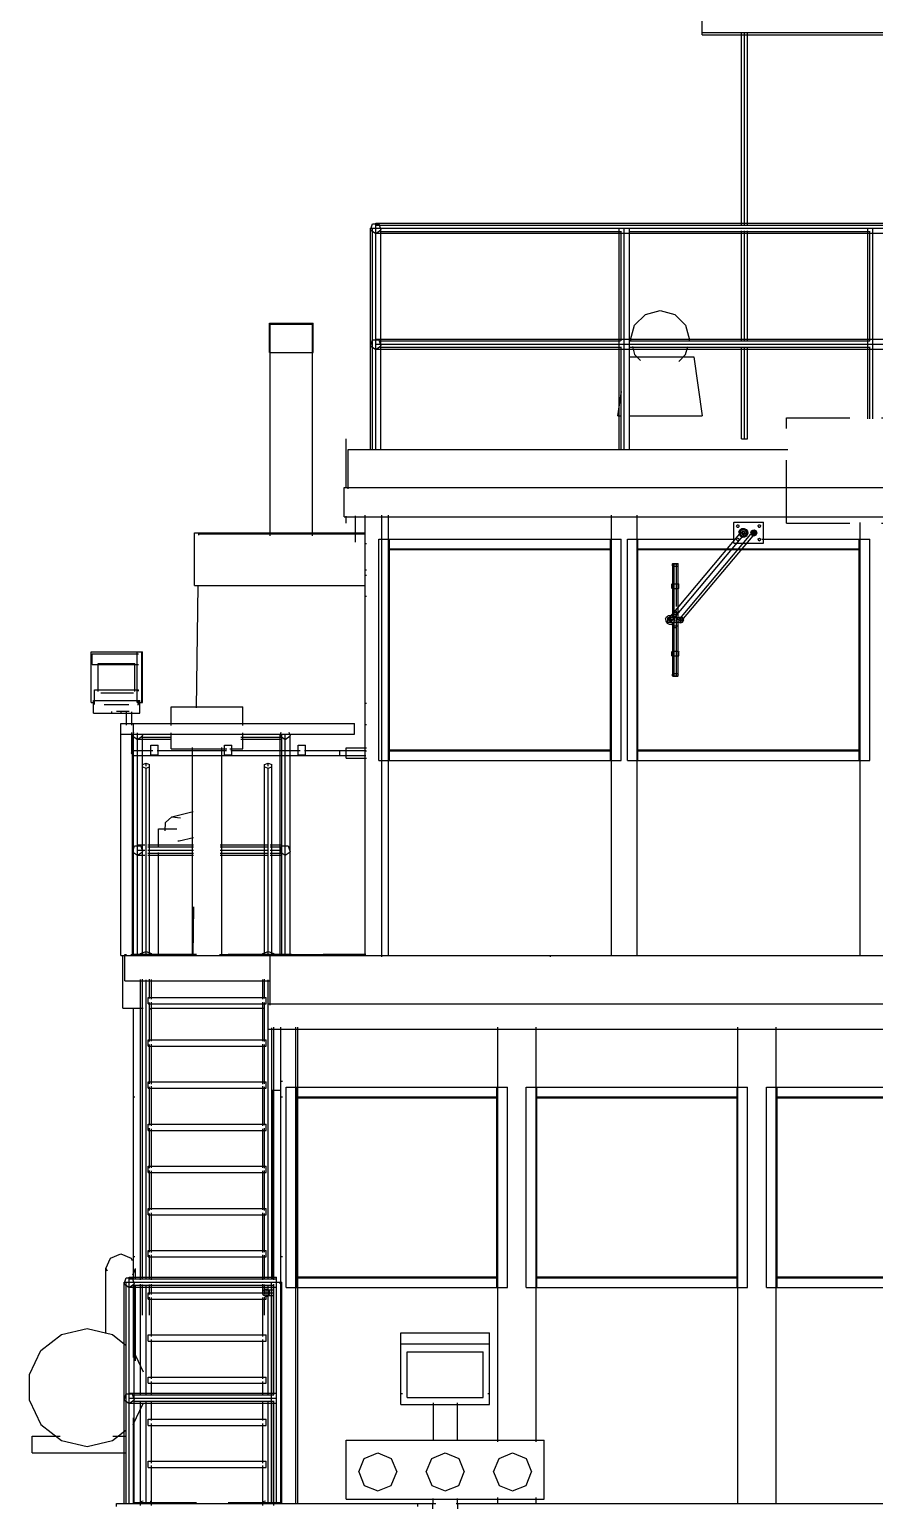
# Model space of a CAD drawing. Extents: x 5 to 836, y 5 to 589.
# Drawn here: x 460.1 to 500.2, y 477.9 to 547.9 of the extents above; entities that cross this region are included whole.
import ezdxf

# ---------------------------------------------------------------- set-up
doc = ezdxf.new("R2010")
doc.units = 0
doc.linetypes.add('DASHED', pattern=[4.5, 3, -1.5])
for name, color, linetype in [('DETAIL', 8, 'CONTINUOUS'), ('MARKING', 4, 'DASHED'), ('OUTLINE', 7, 'CONTINUOUS')]:
    doc.layers.add(name, color=color, linetype=linetype)

msp = doc.modelspace()

# ---------------------------------------------------------------- linework, layer by layer
at = {"layer": 'DETAIL'}
for p, q in [((492, 547.67), (492, 548.33)), ((492, 547.79), (505.16, 547.79)), ((492, 547.67), (505.37, 547.67)), ((493.86, 538.65), (493.86, 547.75)), ((494, 538.65), (494, 547.75)), ((494.14, 538.65), (494.14, 547.75)), ((476.26, 538.42), (476.35, 538.7)), ((476.26, 538.5), (535.74, 538.5)), ((476.26, 528), (476.26, 538.5)), ((476.35, 538.7), (476.65, 538.7)), ((476.35, 528), (476.35, 538.5)), ((476.5, 528), (476.5, 538.74)), ((476.5, 538.74), (535.5, 538.74)), ((476.5, 538.65), (535.5, 538.65)), ((476.65, 538.7), (476.74, 538.42)), ((476.74, 528), (476.74, 538.5)), ((488.06, 528), (488.06, 538.5)), ((488.3, 528), (488.3, 538.5)), ((488.54, 528), (488.54, 538.5)), ((499.86, 529.46), (499.86, 538.5)), ((500.1, 529.46), (500.1, 538.5)), ((476.26, 538.42), (476.5, 538.25)), ((476.5, 538.25), (476.74, 538.42)), ((476.5, 538.26), (535.5, 538.26)), ((476.71, 538.35), (488.12, 538.35)), ((488.15, 533.15), (488.15, 538.36)), ((488.54, 538.35), (499.95, 538.35)), ((493.86, 533.12), (493.86, 538.37)), ((494, 533.12), (494, 538.37)), ((494.14, 533.12), (494.14, 538.37)), ((499.95, 533.15), (499.95, 538.36)), ((488.79, 533.9), (489.3, 534.41)), ((489.3, 534.41), (490, 534.6)), ((490, 534.6), (490.7, 534.41)), ((490.7, 534.41), (491.21, 533.9)), ((471.46, 534), (473.54, 534)), ((471.5, 533.95), (473.5, 533.95)), ((488.6, 533.2), (488.79, 533.9)), ((491.21, 533.9), (491.4, 533.2)), ((476.26, 532.92), (476.35, 533.2)), ((476.26, 532.92), (476.5, 532.75)), ((476.35, 533.2), (476.65, 533.2)), ((476.5, 533.24), (535.5, 533.24)), ((476.5, 533), (535.5, 533)), ((476.5, 532.75), (476.74, 532.92)), ((476.65, 533.2), (476.74, 532.92)), ((476.71, 533.15), (488.12, 533.15)), ((488.15, 528), (488.15, 532.87)), ((488.54, 533.15), (499.95, 533.15)), ((488.6, 533.2), (488.62, 533.14)), ((488.69, 532.88), (488.79, 532.5)), ((491.21, 532.5), (491.31, 532.88)), ((491.38, 533.14), (491.4, 533.2)), ((499.95, 529.46), (499.95, 532.87)), ((471.46, 532.6), (473.54, 532.6)), ((476.5, 532.76), (535.5, 532.76)), ((476.71, 532.85), (488.12, 532.85)), ((488.51, 532.4), (491.6, 532.4)), ((488.54, 532.85), (499.95, 532.85)), ((488.79, 532.5), (489.07, 532.22)), ((490.89, 532.17), (491.21, 532.5)), ((493.86, 528.5), (493.86, 532.84)), ((494, 528.5), (494, 532.84)), ((494.14, 528.5), (494.14, 532.84)), ((488, 529.6), (488.13, 529.6)), ((488.53, 529.6), (492, 529.6)), ((475.2, 526.14), (475.2, 528)), ((475.2, 528), (496.06, 528)), ((493.86, 528.5), (494.14, 528.5)), ((475, 524.8), (475, 526.2)), ((475, 526.2), (537, 526.2)), ((475, 524.8), (537, 524.8)), ((476, 504), (476, 524.89)), ((476.8, 503.93), (476.8, 524.88)), ((477.11, 504), (477.11, 524.89)), ((487.69, 504), (487.69, 524.89)), ((488.91, 504), (488.91, 524.89)), ((499.49, 504), (499.49, 524.54)), ((467.9, 524.05), (476.02, 524.05)), ((468.1, 524), (476.02, 524)), ((476.65, 513.25), (476.65, 523.75)), ((476.65, 523.75), (488.15, 523.75)), ((477.15, 513.25), (477.15, 523.75)), ((487.65, 513.25), (487.65, 523.75)), ((488.15, 513.25), (488.15, 523.75)), ((488.45, 523.75), (493.57, 523.75)), ((488.45, 513.25), (488.45, 523.75)), ((488.95, 513.25), (488.95, 523.75)), ((493.63, 524.37), (493.64, 524.4)), ((493.63, 524.37), (493.64, 524.34)), ((493.63, 523.73), (493.64, 523.76)), ((493.64, 524.4), (493.66, 524.42)), ((493.64, 524.34), (493.66, 524.32)), ((493.64, 523.76), (493.66, 523.78)), ((493.66, 524.42), (493.69, 524.43)), ((493.66, 524.32), (493.69, 524.31)), ((493.66, 523.78), (493.69, 523.79)), ((493.69, 524.43), (493.72, 524.42)), ((493.69, 524.31), (493.72, 524.32)), ((493.69, 523.79), (493.72, 523.78)), ((493.72, 524.42), (493.74, 524.4)), ((493.72, 524.32), (493.74, 524.34)), ((493.72, 523.78), (493.74, 523.76)), ((493.74, 524.4), (493.75, 524.37)), ((493.74, 524.34), (493.75, 524.37)), ((493.74, 524.09), (493.79, 524.19)), ((493.74, 524.09), (493.75, 523.98)), ((493.74, 523.76), (493.75, 523.73)), ((493.75, 523.98), (493.81, 523.89)), ((493.76, 524.05), (493.79, 524.14)), ((493.76, 524.05), (493.79, 523.96)), ((493.79, 524.19), (493.88, 524.25)), ((493.79, 524.14), (493.86, 524.21)), ((493.79, 523.96), (493.86, 523.89)), ((493.8, 524.05), (493.82, 524.13)), ((493.8, 524.05), (493.82, 523.97)), ((493.81, 523.89), (493.91, 523.84)), ((493.82, 524.13), (493.87, 524.18)), ((493.82, 523.97), (493.87, 523.92)), ((493.86, 524.21), (493.95, 524.24)), ((493.86, 524.07), (493.92, 524.13)), ((493.86, 524.07), (493.89, 523.98)), ((493.86, 523.89), (493.95, 523.86)), ((493.87, 524.18), (493.95, 524.2)), ((493.87, 523.92), (493.95, 523.9)), ((493.88, 524.25), (493.99, 524.26)), ((493.88, 524.05), (493.89, 524.09)), ((493.88, 524.05), (493.89, 524.01)), ((493.89, 524.09), (493.91, 524.11)), ((493.89, 524.01), (493.91, 523.99)), ((493.89, 523.98), (493.98, 523.97)), ((493.91, 524.11), (493.95, 524.12)), ((493.91, 523.99), (493.95, 523.98)), ((493.91, 523.84), (494.02, 523.85)), ((493.92, 524.13), (494.01, 524.12)), ((493.95, 524.24), (494.04, 524.22)), ((493.95, 524.2), (494.03, 524.18)), ((493.95, 524.12), (493.99, 524.11)), ((493.95, 523.98), (493.99, 523.99)), ((493.95, 523.9), (494.03, 523.92)), ((493.95, 523.86), (494.05, 523.89)), ((493.98, 523.97), (494.04, 524.03)), ((493.99, 524.26), (494.09, 524.21)), ((493.99, 524.11), (494.01, 524.09)), ((493.99, 523.99), (494.01, 524.01)), ((494.01, 524.12), (494.04, 524.03)), ((494.01, 524.09), (494.02, 524.05)), ((494.01, 524.01), (494.02, 524.05)), ((494.02, 523.85), (494.11, 523.91)), ((494.03, 524.18), (494.08, 524.13)), ((494.03, 523.92), (494.08, 523.97)), ((494.04, 524.21), (494.11, 524.14)), ((494.04, 523.89), (494.11, 523.96)), ((494.08, 524.13), (494.1, 524.05)), ((494.08, 523.97), (494.1, 524.05)), ((494.09, 524.21), (494.15, 524.12)), ((494.11, 524.14), (494.14, 524.05)), ((494.11, 523.96), (494.14, 524.05)), ((494.11, 523.91), (494.16, 524.01)), ((494.15, 524.12), (494.16, 524.01)), ((494.31, 524.07), (494.34, 524.14)), ((494.31, 524.07), (494.32, 524)), ((494.32, 524), (494.36, 523.94)), ((494.33, 524.05), (494.35, 524.11)), ((494.33, 524.05), (494.35, 523.99)), ((494.34, 524.14), (494.4, 524.18)), ((494.35, 524.11), (494.39, 524.15)), ((494.35, 524.05), (494.37, 524.1)), ((494.35, 524.05), (494.37, 524)), ((494.35, 523.99), (494.39, 523.95)), ((494.36, 524), (494.4, 523.96)), ((494.36, 523.94), (494.43, 523.91)), ((494.37, 524.1), (494.4, 524.13)), ((494.39, 524.15), (494.45, 524.17)), ((494.39, 524.06), (494.43, 524.11)), ((494.39, 524.06), (494.41, 524)), ((494.39, 523.95), (494.45, 523.93)), ((494.4, 524.18), (494.47, 524.19)), ((494.4, 524.13), (494.45, 524.15)), ((494.4, 523.97), (494.45, 523.95)), ((494.41, 524.05), (494.42, 524.07)), ((494.41, 524.05), (494.42, 524.03)), ((494.41, 524), (494.47, 523.99)), ((494.42, 524.07), (494.43, 524.08)), ((494.42, 524.03), (494.43, 524.02)), ((494.43, 524.11), (494.49, 524.1)), ((494.43, 524.08), (494.45, 524.09)), ((494.43, 524.02), (494.45, 524.01)), ((494.43, 523.91), (494.5, 523.92)), ((494.45, 524.17), (494.51, 524.15)), ((494.45, 524.15), (494.5, 524.13)), ((494.45, 524.09), (494.47, 524.08)), ((494.45, 524.01), (494.47, 524.02)), ((494.45, 523.95), (494.5, 523.97)), ((494.45, 523.93), (494.51, 523.95)), ((494.47, 524.19), (494.54, 524.16)), ((494.47, 524.08), (494.48, 524.07)), ((494.47, 523.99), (494.51, 524.04)), ((494.47, 524.02), (494.48, 524.03)), ((494.48, 524.07), (494.49, 524.05)), ((494.48, 524.03), (494.49, 524.05)), ((494.49, 524.1), (494.51, 524.04)), ((494.5, 524.13), (494.53, 524.1)), ((494.5, 523.97), (494.53, 524)), ((494.5, 523.92), (494.56, 523.96)), ((494.51, 524.15), (494.55, 524.11)), ((494.51, 523.95), (494.55, 523.99)), ((494.53, 524.1), (494.55, 524.05)), ((494.53, 524), (494.55, 524.05)), ((494.54, 524.16), (494.58, 524.1)), ((494.55, 524.11), (494.57, 524.05)), ((494.55, 523.99), (494.57, 524.05)), ((494.56, 523.96), (494.59, 524.03)), ((494.58, 524.1), (494.59, 524.03)), ((494.65, 524.37), (494.66, 524.4)), ((494.65, 524.37), (494.66, 524.34)), ((494.65, 523.73), (494.66, 523.76)), ((494.66, 524.4), (494.68, 524.42)), ((494.66, 524.34), (494.68, 524.32)), ((494.66, 523.76), (494.68, 523.78)), ((494.68, 524.42), (494.71, 524.43)), ((494.68, 524.32), (494.71, 524.31)), ((494.68, 523.78), (494.71, 523.79)), ((494.71, 524.43), (494.74, 524.42)), ((494.71, 524.31), (494.74, 524.32)), ((494.71, 523.79), (494.74, 523.78)), ((494.74, 524.42), (494.76, 524.4)), ((494.74, 524.32), (494.76, 524.34)), ((494.74, 523.78), (494.76, 523.76)), ((494.76, 524.4), (494.77, 524.37)), ((494.76, 524.34), (494.77, 524.37)), ((494.76, 523.76), (494.77, 523.73)), ((494.83, 523.75), (499.95, 523.75)), ((499.45, 513.25), (499.45, 523.75)), ((499.95, 513.25), (499.95, 523.75)), ((476, 523.54), (476.07, 523.54)), ((477.11, 523.29), (487.69, 523.29)), ((477.15, 523.25), (487.65, 523.25)), ((488.91, 523.29), (499.49, 523.29)), ((488.95, 523.25), (499.45, 523.25)), ((493.63, 523.73), (493.64, 523.7)), ((493.64, 523.7), (493.66, 523.68)), ((493.66, 523.68), (493.69, 523.67)), ((493.69, 523.67), (493.72, 523.68)), ((493.72, 523.68), (493.74, 523.7)), ((493.74, 523.7), (493.75, 523.73)), ((494.65, 523.73), (494.66, 523.7)), ((494.66, 523.7), (494.68, 523.68)), ((494.68, 523.68), (494.71, 523.67)), ((494.71, 523.67), (494.74, 523.68)), ((494.74, 523.68), (494.76, 523.7)), ((494.76, 523.7), (494.77, 523.73)), ((476, 522.29), (476.07, 522.29)), ((476, 522.04), (476.07, 522.04)), ((467.9, 521.55), (476.02, 521.55)), ((476, 521.04), (476.07, 521.04)), ((490.26, 519.96), (490.31, 520.06)), ((490.26, 519.96), (490.27, 519.85)), ((490.27, 519.85), (490.34, 519.76)), ((490.31, 520.06), (490.4, 520.12)), ((490.34, 519.76), (490.43, 519.71)), ((490.4, 520.12), (490.51, 520.13)), ((490.41, 519.92), (490.42, 519.95)), ((490.41, 519.92), (490.42, 519.89)), ((490.42, 519.95), (490.44, 519.97)), ((490.42, 519.89), (490.44, 519.87)), ((490.43, 519.71), (490.54, 519.72)), ((490.44, 519.97), (490.47, 519.98)), ((490.44, 519.87), (490.47, 519.86)), ((490.47, 519.98), (490.5, 519.97)), ((490.47, 519.86), (490.5, 519.87)), ((490.5, 519.97), (490.52, 519.95)), ((490.5, 519.87), (490.52, 519.89)), ((490.51, 520.13), (490.61, 520.08)), ((490.52, 519.95), (490.53, 519.92)), ((490.52, 519.89), (490.53, 519.92)), ((490.54, 519.72), (490.63, 519.78)), ((490.61, 520.08), (490.67, 519.99)), ((490.63, 519.78), (490.68, 519.88)), ((490.67, 519.99), (490.68, 519.88)), ((490.83, 519.94), (490.86, 520.01)), ((490.83, 519.94), (490.84, 519.87)), ((490.84, 519.87), (490.88, 519.81)), ((490.86, 520.01), (490.92, 520.05)), ((490.88, 519.81), (490.95, 519.78)), ((490.91, 519.92), (490.92, 519.95)), ((490.91, 519.92), (490.92, 519.89)), ((490.92, 520.05), (491, 520.06)), ((490.92, 519.95), (490.94, 519.97)), ((490.92, 519.89), (490.94, 519.87)), ((490.94, 519.97), (490.97, 519.98)), ((490.94, 519.87), (490.97, 519.86)), ((490.95, 519.78), (491.02, 519.79)), ((490.97, 519.98), (491, 519.97)), ((490.97, 519.86), (491, 519.87)), ((491, 520.06), (491.06, 520.03)), ((491, 519.97), (491.02, 519.95)), ((491, 519.87), (491.02, 519.89)), ((491.02, 519.95), (491.03, 519.92)), ((491.02, 519.89), (491.03, 519.92)), ((491.02, 519.79), (491.08, 519.83)), ((491.06, 520.03), (491.1, 519.97)), ((491.08, 519.83), (491.11, 519.9)), ((491.1, 519.97), (491.11, 519.9)), ((463, 518.4), (465.43, 518.4)), ((463, 516), (463, 518.4)), ((463.05, 518.3), (465.25, 518.3)), ((465.18, 516), (465.18, 518.4)), ((465.4, 516), (465.4, 518.4)), ((465.43, 516), (465.43, 518.4)), ((463.05, 517.8), (465.25, 517.8)), ((463.33, 517.85), (465.07, 517.85)), ((463.1, 515.5), (463.1, 516.1)), ((463.1, 516.1), (465.3, 516.1)), ((463.15, 516.6), (465.25, 516.6)), ((463.46, 516.45), (465, 516.45)), ((465.3, 515.5), (465.3, 516.1)), ((463, 516), (463.14, 516)), ((463.1, 515.5), (465.3, 515.5)), ((463.61, 515.9), (464.79, 515.9)), ((465.18, 516), (465.43, 516)), ((465.2, 515.9), (465.25, 515.9)), ((466.8, 515.8), (470.2, 515.8)), ((466.8, 514.9), (466.8, 515.8)), ((470.2, 514.9), (470.2, 515.8)), ((476, 515.96), (476.07, 515.96)), ((464.4, 515), (475.5, 515)), ((464.4, 504), (464.4, 515)), ((465, 504), (465, 515)), ((475.5, 514.5), (475.5, 515)), ((476, 514.96), (476.07, 514.96)), ((464.4, 514.5), (475.5, 514.5)), ((464.96, 514.42), (465.02, 514.59)), ((464.96, 504), (464.96, 514.5)), ((464.96, 514.42), (465.2, 514.25)), ((465.2, 504), (465.2, 514.56)), ((465.2, 514.25), (465.44, 514.42)), ((465.2, 514.26), (466.81, 514.26)), ((465.41, 514.35), (466.81, 514.35)), ((465.42, 514.48), (465.44, 514.42)), ((465.44, 504), (465.44, 514.5)), ((465.83, 513.98), (466.17, 513.98)), ((465.83, 513.52), (465.83, 513.98)), ((466.17, 513.52), (466.17, 513.98)), ((466.8, 513.8), (466.8, 514.56)), ((469.32, 513.98), (469.68, 513.98)), ((469.32, 513.52), (469.32, 513.98)), ((469.68, 513.52), (469.68, 513.98)), ((470.1, 514.35), (472.06, 514.35)), ((470.1, 514.26), (472.06, 514.26)), ((470.2, 513.8), (470.2, 514.56)), ((471.96, 514.42), (472.02, 514.59)), ((471.96, 504), (471.96, 514.5)), ((471.96, 514.42), (472.2, 514.25)), ((472.05, 504), (472.05, 514.5)), ((472.2, 504), (472.2, 514.5)), ((472.2, 514.25), (472.44, 514.42)), ((472.38, 514.59), (472.44, 514.42)), ((472.44, 504), (472.44, 514.5)), ((472.82, 513.52), (472.82, 513.98)), ((472.82, 513.98), (473.17, 513.98)), ((473.17, 513.52), (473.17, 513.98)), ((464.9, 513.63), (464.92, 513.6)), ((464.9, 513.57), (464.92, 513.6)), ((465.83, 513.52), (466.17, 513.52)), ((466.8, 513.8), (469.44, 513.8)), ((467.8, 504), (467.8, 513.86)), ((469.2, 504), (469.2, 513.86)), ((469.32, 513.52), (469.68, 513.52)), ((469.58, 513.8), (470.2, 513.8)), ((472.82, 513.52), (473.17, 513.52)), ((474.8, 513.48), (474.8, 513.72)), ((475.1, 513.35), (475.1, 513.85)), ((476, 513.71), (476.07, 513.71)), ((476.65, 513.25), (488.15, 513.25)), ((477.11, 513.71), (487.69, 513.71)), ((477.15, 513.75), (487.65, 513.75)), ((488.45, 513.25), (499.95, 513.25)), ((488.91, 513.71), (499.49, 513.71)), ((488.95, 513.75), (499.45, 513.75)), ((465.43, 513.06), (465.6, 513.12)), ((465.43, 504.04), (465.43, 513.06)), ((465.43, 512.94), (465.6, 512.88)), ((465.6, 512.98), (465.6, 513.12)), ((465.6, 513.12), (465.77, 513.06)), ((465.6, 512.88), (465.77, 512.94)), ((465.6, 504.01), (465.6, 512.88)), ((465.77, 504.04), (465.77, 513.06)), ((471.23, 513.06), (471.4, 513.12)), ((471.23, 504.04), (471.23, 513.06)), ((471.23, 512.94), (471.4, 512.88)), ((471.4, 512.98), (471.4, 513.12)), ((471.4, 513.12), (471.57, 513.06)), ((471.4, 512.88), (471.57, 512.94)), ((471.4, 504.01), (471.4, 512.88)), ((471.57, 504.04), (471.57, 513.06)), ((466.53, 510.3), (466.83, 510.57)), ((466.83, 510.57), (467.23, 510.52)), ((466.2, 510), (467.06, 510)), ((466.51, 509.91), (466.53, 510.3)), ((464.96, 508.92), (465.05, 509.2)), ((465.05, 509.2), (465.35, 509.2)), ((465.2, 509.24), (465.55, 509.24)), ((465.35, 509.2), (465.44, 508.92)), ((465.69, 509.24), (467.86, 509.24)), ((465.69, 509.15), (467.86, 509.15)), ((467.11, 509.44), (467.17, 509.43)), ((469.12, 509.24), (471.36, 509.24)), ((469.12, 509.15), (471.36, 509.15)), ((471.5, 509.24), (472.06, 509.24)), ((471.5, 509.15), (472.06, 509.15)), ((471.96, 508.92), (472.05, 509.2)), ((472.05, 509.2), (472.35, 509.2)), ((472.35, 509.2), (472.44, 508.92)), ((464.96, 508.92), (465.2, 508.75)), ((465.2, 509), (465.55, 509)), ((465.2, 508.75), (465.44, 508.92)), ((465.2, 508.76), (465.55, 508.76)), ((465.69, 509), (467.86, 509)), ((465.69, 508.85), (467.86, 508.85)), ((465.69, 508.76), (467.86, 508.76)), ((469.12, 509), (471.36, 509)), ((469.12, 508.85), (471.36, 508.85)), ((469.12, 508.76), (471.36, 508.76)), ((471.5, 509), (472.06, 509)), ((471.5, 508.85), (472.06, 508.85)), ((471.5, 508.76), (472.06, 508.76)), ((471.96, 508.92), (472.2, 508.75)), ((472.2, 508.75), (472.44, 508.92)), ((465.34, 504.09), (465.6, 504.18)), ((465.6, 504.18), (465.86, 504.09)), ((471.14, 504.09), (471.4, 504.18)), ((471.4, 504.18), (471.66, 504.09)), ((464.4, 504), (547.6, 504)), ((464.5, 501.5), (464.5, 504)), ((464.6, 502.8), (464.6, 504)), ((465.34, 504.02), (465.34, 504.09)), ((465.86, 504.02), (465.86, 504.09)), ((471.14, 504.02), (471.14, 504.09)), ((471.5, 501.64), (471.5, 504)), ((471.66, 504.02), (471.66, 504.09)), ((484.8, 503.93), (484.8, 504)), ((464.6, 502.8), (471.5, 502.8)), ((465.34, 488.61), (465.34, 502.86)), ((465.43, 488.62), (465.43, 502.88)), ((465.6, 488.66), (465.6, 502.84)), ((465.77, 501.95), (465.77, 502.88)), ((465.86, 501.92), (465.86, 502.86)), ((471.14, 501.92), (471.14, 502.86)), ((471.23, 501.95), (471.23, 502.88)), ((471.4, 488.66), (471.4, 502.84)), ((464.5, 501.5), (465.47, 501.5)), ((465, 488.63), (465, 501.5)), ((465.7, 502), (471.3, 502)), ((465.7, 501.7), (465.7, 502)), ((465.7, 501.7), (471.3, 501.7)), ((465.77, 499.92), (465.77, 501.76)), ((465.8, 501.43), (465.8, 501.5)), ((465.83, 501.5), (471.23, 501.5)), ((465.86, 499.93), (465.86, 501.78)), ((471.14, 499.93), (471.14, 501.78)), ((471.23, 499.92), (471.23, 501.76)), ((471.3, 501.7), (471.3, 502)), ((471.4, 501.7), (540.6, 501.7)), ((465.7, 500), (471.3, 500)), ((465.7, 499.7), (465.7, 500)), ((471.3, 499.7), (471.3, 500)), ((471.4, 500.5), (540.6, 500.5)), ((471.57, 488.62), (471.57, 500.57)), ((471.66, 488.61), (471.66, 500.59)), ((472, 478), (472, 500.59)), ((472.71, 478), (472.71, 500.59)), ((472.8, 478), (472.8, 500.59)), ((482.29, 480.92), (482.29, 500.59)), ((484.11, 480.92), (484.11, 500.59)), ((493.69, 478), (493.69, 500.59)), ((495.51, 478), (495.51, 500.59)), ((465.7, 499.7), (471.3, 499.7)), ((465.77, 497.91), (465.77, 499.78)), ((465.86, 497.9), (465.86, 499.79)), ((471.14, 497.9), (471.14, 499.79)), ((471.23, 497.91), (471.23, 499.78)), ((465.7, 498), (471.3, 498)), ((465.7, 497.7), (465.7, 498)), ((471.3, 497.7), (471.3, 498)), ((472, 498.04), (472.07, 498.04)), ((465, 497.29), (465.07, 497.29)), ((465.7, 497.7), (471.3, 497.7)), ((465.77, 495.94), (465.77, 497.77)), ((465.86, 495.91), (465.86, 497.8)), ((471.14, 495.91), (471.14, 497.8)), ((471.23, 495.94), (471.23, 497.77)), ((471.6, 497.6), (472, 497.6)), ((471.6, 488.67), (471.6, 497.6)), ((472, 497.29), (472.07, 497.29)), ((472.25, 488.25), (472.25, 497.75)), ((472.25, 497.75), (482.75, 497.75)), ((472.71, 497.29), (482.29, 497.29)), ((472.75, 488.25), (472.75, 497.75)), ((472.75, 497.25), (482.25, 497.25)), ((482.25, 488.25), (482.25, 497.75)), ((482.75, 488.25), (482.75, 497.75)), ((483.65, 497.75), (494.15, 497.75)), ((483.65, 488.25), (483.65, 497.75)), ((484.11, 497.29), (493.69, 497.29)), ((484.15, 488.25), (484.15, 497.75)), ((484.15, 497.25), (493.65, 497.25)), ((493.65, 488.25), (493.65, 497.75)), ((494.15, 488.25), (494.15, 497.75)), ((495.05, 497.75), (505.55, 497.75)), ((495.05, 488.25), (495.05, 497.75)), ((495.51, 497.29), (505.09, 497.29)), ((495.55, 488.25), (495.55, 497.75)), ((495.55, 497.25), (505.05, 497.25)), ((465.7, 496), (471.3, 496)), ((465.7, 495.7), (465.7, 496)), ((465.77, 493.91), (465.77, 495.8)), ((465.86, 493.92), (465.86, 495.77)), ((471.14, 493.92), (471.14, 495.77)), ((471.23, 493.91), (471.23, 495.8)), ((471.3, 495.7), (471.3, 496)), ((465.7, 495.7), (471.3, 495.7)), ((465.7, 494), (471.3, 494)), ((465.7, 493.7), (465.7, 494)), ((465.7, 493.7), (471.3, 493.7)), ((465.77, 491.9), (465.77, 493.79)), ((465.86, 491.93), (465.86, 493.78)), ((471.14, 491.93), (471.14, 493.78)), ((471.23, 491.9), (471.23, 493.79)), ((471.3, 493.7), (471.3, 494)), ((465.7, 492), (471.3, 492)), ((465.7, 491.7), (465.7, 492)), ((465.7, 491.7), (471.3, 491.7)), ((465.77, 489.92), (465.77, 491.76)), ((465.86, 489.9), (465.86, 491.79)), ((471.14, 489.9), (471.14, 491.79)), ((471.23, 489.92), (471.23, 491.76)), ((471.3, 491.7), (471.3, 492)), ((465, 489.71), (465.07, 489.71)), ((465.7, 490), (471.3, 490)), ((465.7, 489.7), (465.7, 490)), ((465.7, 489.7), (471.3, 489.7)), ((465.77, 488.62), (465.77, 489.78)), ((465.86, 488.61), (465.86, 489.79)), ((471.14, 488.61), (471.14, 489.79)), ((471.23, 488.62), (471.23, 489.78)), ((471.3, 489.7), (471.3, 490)), ((472, 489.71), (472.07, 489.71)), ((464.8, 478), (464.8, 488.74)), ((464.8, 488.74), (471.8, 488.74)), ((471.8, 478), (471.8, 488.74)), ((472.75, 488.75), (482.25, 488.75)), ((484.15, 488.75), (493.65, 488.75)), ((495.55, 488.75), (505.05, 488.75)), ((464.56, 488.42), (464.65, 488.7)), ((464.56, 478), (464.56, 488.5)), ((464.56, 488.5), (472.04, 488.5)), ((464.56, 488.42), (464.8, 488.25)), ((464.65, 488.7), (464.95, 488.7)), ((464.65, 478), (464.65, 488.5)), ((464.8, 488.65), (471.8, 488.65)), ((464.8, 488.25), (465.04, 488.42)), ((464.8, 488.26), (471.8, 488.26)), ((464.95, 488.7), (465.04, 488.42)), ((465, 484.92), (465, 488.35)), ((465.01, 488.35), (471.66, 488.35)), ((465.04, 478), (465.04, 488.5)), ((465.34, 483.12), (465.34, 488.4)), ((465.43, 486.94), (465.43, 488.39)), ((465.6, 483.13), (465.6, 488.38)), ((465.77, 487.92), (465.77, 488.39)), ((465.86, 487.91), (465.86, 488.4)), ((471.14, 487.91), (471.14, 488.4)), ((471.14, 488.09), (471.3, 488.18)), ((471.23, 487.92), (471.23, 488.39)), ((471.3, 488.18), (471.46, 488.09)), ((471.3, 487.7), (471.3, 488.14)), ((471.3, 488.14), (471.65, 488.14)), ((471.4, 483.13), (471.4, 488.38)), ((471.46, 487.91), (471.46, 488.09)), ((471.56, 478), (471.56, 488.5)), ((471.65, 483.15), (471.65, 488.36)), ((471.66, 483.15), (471.66, 488.4)), ((471.95, 488.43), (471.95, 488.5)), ((472.04, 478), (472.04, 488.5)), ((472.25, 488.25), (482.75, 488.25)), ((472.71, 488.71), (482.29, 488.71)), ((483.65, 488.25), (494.15, 488.25)), ((484.11, 488.71), (493.69, 488.71)), ((495.05, 488.25), (505.55, 488.25)), ((495.51, 488.71), (505.09, 488.71)), ((465.7, 488), (471.65, 488)), ((465.7, 487.7), (465.7, 488)), ((465.7, 487.7), (471.3, 487.7)), ((465.77, 486.94), (465.77, 487.78)), ((465.86, 485.92), (465.86, 487.77)), ((471.14, 487.91), (471.3, 487.82)), ((471.14, 485.92), (471.14, 487.77)), ((471.23, 486.94), (471.23, 487.78)), ((471.3, 487.82), (471.46, 487.91)), ((471.3, 487.86), (471.65, 487.86)), ((460.61, 485.25), (461.59, 486.02)), ((461.59, 486.02), (462.8, 486.3)), ((462.8, 486.3), (464.01, 486.02)), ((464.01, 486.02), (464.66, 485.5)), ((465.7, 486), (471.3, 486)), ((465.7, 485.7), (465.7, 486)), ((471.3, 485.7), (471.3, 486)), ((477.7, 486.1), (481.9, 486.1)), ((477.7, 482.7), (477.7, 486.1)), ((481.9, 482.7), (481.9, 486.1)), ((460.07, 484.12), (460.61, 485.25)), ((464.99, 485.25), (465.47, 484.25)), ((465.7, 485.7), (471.3, 485.7)), ((465.86, 483.92), (465.86, 485.78)), ((471.14, 483.92), (471.14, 485.78)), ((477.7, 485.58), (481.9, 485.58)), ((460.07, 482.88), (460.07, 484.12)), ((465.7, 484), (471.3, 484)), ((465.7, 483.7), (465.7, 484)), ((471.3, 483.7), (471.3, 484)), ((464.56, 482.92), (464.65, 483.2)), ((464.65, 483.2), (464.95, 483.2)), ((464.8, 483.24), (471.8, 483.24)), ((464.95, 483.2), (465.04, 482.92)), ((465.01, 483.15), (471.66, 483.15)), ((465.7, 483.7), (471.3, 483.7)), ((465.86, 483.12), (465.86, 483.78)), ((471.14, 483.12), (471.14, 483.78)), ((477.7, 483.22), (477.77, 483.22)), ((481.83, 483.22), (481.9, 483.22)), ((460.07, 482.88), (460.61, 481.75)), ((464.56, 482.92), (464.8, 482.75)), ((464.8, 483), (471.8, 483)), ((464.8, 482.75), (465.04, 482.92)), ((464.8, 482.76), (471.8, 482.76)), ((464.99, 481.75), (465.47, 482.75)), ((465.01, 482.85), (471.66, 482.85)), ((465.34, 477.91), (465.34, 482.87)), ((465.6, 477.96), (465.6, 482.86)), ((465.86, 481.93), (465.86, 482.87)), ((471.14, 481.93), (471.14, 482.87)), ((471.4, 477.96), (471.4, 482.86)), ((471.65, 478), (471.65, 482.87)), ((471.66, 477.91), (471.66, 482.87)), ((477.7, 482.7), (481.9, 482.7)), ((460.61, 481.75), (461.59, 480.98)), ((465, 478), (465, 482.06)), ((465.7, 482), (471.3, 482)), ((465.7, 481.7), (465.7, 482)), ((465.86, 479.91), (465.86, 481.79)), ((471.14, 479.91), (471.14, 481.79)), ((471.3, 481.7), (471.3, 482)), ((460.2, 481.2), (461.52, 481.2)), ((460.2, 480.4), (460.2, 481.2)), ((464.01, 480.98), (464.66, 481.5)), ((464.03, 481.2), (464.65, 481.2)), ((465.7, 481.7), (471.3, 481.7)), ((460.2, 480.4), (464.65, 480.4)), ((461.59, 480.98), (462.8, 480.7)), ((462.8, 480.7), (464.01, 480.98)), ((475.1, 478.2), (475.1, 481)), ((475.1, 481), (484.5, 481)), ((484.5, 478.2), (484.5, 481)), ((465.7, 480), (471.3, 480)), ((465.7, 479.7), (465.7, 480)), ((465.7, 479.7), (471.3, 479.7)), ((465.86, 477.91), (465.86, 479.8)), ((471.14, 477.91), (471.14, 479.8)), ((471.3, 479.7), (471.3, 480)), ((482.29, 478), (482.29, 478.28)), ((484.11, 478), (484.11, 478.28)), ((464.2, 478), (479.35, 478)), ((464.2, 477.86), (464.2, 478)), ((465.34, 478.09), (465.47, 478.13)), ((465.79, 478.11), (465.86, 478.09)), ((471.14, 478.09), (471.27, 478.13)), ((475.1, 478.2), (484.5, 478.2)), ((478.5, 477.86), (478.5, 478)), ((480.32, 478), (531.75, 478))]:
    msp.add_line(p, q, dxfattribs=at)
at = {"layer": 'MARKING'}
for p, q in [((496, 524.5), (496, 529.5)), ((496, 529.5), (516, 529.5)), ((475.1, 526.16), (475.1, 528.5)), ((475.1, 524.5), (475.1, 524.84)), ((475.55, 523.6), (475.55, 524.86)), ((496, 524.5), (516, 524.5)), ((464.6, 504.01), (464.6, 504.05)), ((464.6, 504.05), (464.67, 504.05)), ((464.6, 504.01), (464.67, 504.01)), ((464.88, 504.05), (465.51, 504.05)), ((464.88, 504.01), (476.03, 504.01)), ((465, 504.01), (465, 504.06)), ((465, 504.06), (476.03, 504.06)), ((465.72, 504.05), (467.82, 504.05)), ((469.08, 504.05), (471.31, 504.05)), ((471.52, 504.05), (476, 504.05)), ((471.6, 504.01), (471.6, 504.05)), ((476, 504.01), (476, 504.05)), ((465, 478.05), (472, 478.05)), ((465, 478), (465, 478.05)), ((465, 478), (472, 478)), ((472, 478), (472, 478.05))]:
    msp.add_line(p, q, dxfattribs=at)
at = {"layer": 'OUTLINE'}
for p, q in [((471.46, 532.6), (471.46, 534)), ((471.5, 523.91), (471.5, 533.95)), ((473.5, 523.91), (473.5, 533.95)), ((473.54, 532.6), (473.54, 534)), ((491.6, 532.4), (492, 529.6)), ((488, 529.6), (488.17, 530.76)), ((493.5, 524.54), (493.52, 524.55)), ((493.5, 523.56), (493.5, 524.54)), ((493.52, 524.55), (494.89, 524.55)), ((494.89, 524.55), (494.9, 524.54)), ((494.9, 523.56), (494.9, 524.54)), ((467.9, 521.55), (467.9, 524.05)), ((468.1, 523.93), (468.1, 524)), ((490.41, 519.99), (493.87, 524.1)), ((490.55, 519.87), (494.01, 523.98)), ((490.93, 519.97), (494.39, 524.08)), ((491.03, 519.89), (494.49, 524)), ((493.87, 524.1), (493.89, 524.1)), ((493.89, 524.1), (494.01, 524)), ((494.01, 524), (494.01, 523.98)), ((494.39, 524.08), (494.42, 524.08)), ((494.42, 524.08), (494.48, 524.02)), ((494.48, 524.02), (494.49, 524)), ((493.5, 523.56), (493.52, 523.55)), ((493.52, 523.55), (494.89, 523.55)), ((494.89, 523.55), (494.9, 523.56)), ((490.59, 522.57), (490.6, 522.59)), ((490.59, 522.48), (490.59, 522.57)), ((490.59, 522.48), (490.6, 522.47)), ((490.6, 522.59), (490.84, 522.59)), ((490.6, 522.55), (490.61, 522.57)), ((490.6, 520.06), (490.6, 522.55)), ((490.6, 522.47), (490.84, 522.47)), ((490.61, 522.57), (490.83, 522.57)), ((490.66, 517.28), (490.66, 522.56)), ((490.78, 520.55), (490.78, 522.56)), ((490.83, 522.57), (490.85, 522.55)), ((490.84, 522.59), (490.86, 522.57)), ((490.84, 522.47), (490.86, 522.48)), ((490.85, 517.28), (490.85, 522.55)), ((490.86, 522.48), (490.86, 522.57)), ((467.99, 515.75), (468.07, 521.55)), ((490.56, 521.61), (490.57, 521.63)), ((490.56, 521.42), (490.56, 521.61)), ((490.56, 521.42), (490.57, 521.41)), ((490.57, 521.63), (490.87, 521.63)), ((490.57, 521.41), (490.87, 521.41)), ((490.87, 521.63), (490.89, 521.61)), ((490.87, 521.41), (490.89, 521.42)), ((490.89, 521.42), (490.89, 521.61)), ((490.66, 520.26), (490.68, 520.28)), ((490.68, 520.28), (490.77, 520.28)), ((490.77, 520.28), (490.78, 520.26)), ((490.78, 517.28), (490.78, 520.34)), ((490.36, 520.01), (490.38, 520.03)), ((490.36, 519.82), (490.36, 520.01)), ((490.36, 519.82), (490.38, 519.81)), ((490.38, 520.03), (491.07, 520.03)), ((490.38, 519.81), (491.07, 519.81)), ((490.41, 519.99), (490.41, 519.97)), ((490.41, 519.97), (490.53, 519.87)), ((490.53, 519.87), (490.55, 519.87)), ((490.59, 520.18), (490.61, 520.19)), ((490.59, 520.05), (490.59, 520.18)), ((490.59, 519.66), (490.59, 519.79)), ((490.59, 519.66), (490.61, 519.64)), ((490.6, 517.28), (490.6, 519.78)), ((490.61, 520.19), (490.84, 520.19)), ((490.61, 519.64), (490.84, 519.64)), ((490.66, 519.57), (490.68, 519.56)), ((490.68, 519.56), (490.77, 519.56)), ((490.77, 519.56), (490.78, 519.57)), ((490.84, 520.19), (490.85, 520.18)), ((490.84, 519.64), (490.85, 519.66)), ((490.93, 519.97), (490.94, 519.95)), ((490.94, 519.95), (491.01, 519.89)), ((491.01, 519.89), (491.03, 519.89)), ((491.07, 520.03), (491.08, 520.01)), ((491.07, 519.81), (491.08, 519.82)), ((491.08, 519.82), (491.08, 520.01)), ((463.05, 517.8), (463.05, 518.3)), ((490.56, 518.41), (490.57, 518.43)), ((490.56, 518.22), (490.56, 518.41)), ((490.56, 518.22), (490.57, 518.21)), ((490.57, 518.43), (490.87, 518.43)), ((490.57, 518.21), (490.87, 518.21)), ((490.87, 518.43), (490.89, 518.41)), ((490.87, 518.21), (490.89, 518.22)), ((490.89, 518.22), (490.89, 518.41)), ((463.33, 516.52), (463.33, 517.85)), ((465.07, 516.52), (465.07, 517.85)), ((490.59, 517.35), (490.6, 517.37)), ((490.59, 517.26), (490.59, 517.35)), ((490.59, 517.26), (490.6, 517.25)), ((490.6, 517.37), (490.84, 517.37)), ((490.6, 517.28), (490.61, 517.27)), ((490.6, 517.25), (490.84, 517.25)), ((490.61, 517.27), (490.83, 517.27)), ((490.83, 517.27), (490.85, 517.28)), ((490.84, 517.37), (490.86, 517.35)), ((490.84, 517.25), (490.86, 517.26)), ((490.86, 517.26), (490.86, 517.35)), ((463.15, 515.9), (463.15, 516.6)), ((465.25, 516.53), (465.25, 516.6)), ((463.98, 515.5), (463.98, 515.57)), ((464.2, 515.58), (464.8, 515.58)), ((464.42, 515.5), (464.42, 515.57)), ((464.68, 514.93), (464.68, 515.56)), ((464.92, 514.93), (464.92, 515.56)), ((465.25, 515.9), (465.25, 516.04)), ((464.92, 513.6), (464.92, 514.58)), ((464.94, 513.72), (465.92, 513.72)), ((464.94, 513.48), (476.04, 513.48)), ((466.13, 513.72), (469.42, 513.72)), ((469.63, 513.72), (472.91, 513.72)), ((473.12, 513.72), (476.04, 513.72)), ((475.1, 513.85), (476.07, 513.85)), ((475.1, 513.35), (476.07, 513.35)), ((466.83, 510.57), (467.84, 510.83)), ((466.2, 509.16), (466.2, 510)), ((467.17, 509.43), (467.85, 509.59)), ((467.8, 509.16), (467.8, 509.65)), ((466.2, 504.06), (466.2, 508.88)), ((467.8, 504.06), (467.8, 508.88)), ((467.84, 504.01), (467.87, 506.31)), ((463.7, 489.15), (463.91, 489.64)), ((463.91, 489.64), (464.4, 489.84)), ((464.4, 489.84), (464.89, 489.64)), ((464.89, 489.64), (464.95, 489.52)), ((463.7, 486.07), (463.7, 489.15)), ((463.7, 489.15), (463.75, 489.03)), ((464.97, 488.85), (465.1, 489.15)), ((465.1, 488.64), (465.1, 489.15)), ((465.1, 484.77), (465.1, 488.38)), ((478, 485.19), (481.6, 485.19)), ((478, 483.03), (478, 485.19)), ((481.6, 483.03), (481.6, 485.19)), ((478, 483.03), (481.6, 483.03)), ((479.24, 480.97), (479.24, 482.78)), ((480.36, 482.78), (480.36, 480.97)), ((475.96, 480.14), (476.6, 480.4)), ((476.6, 480.4), (477.24, 480.14)), ((479.16, 480.14), (479.8, 480.4)), ((479.8, 480.4), (480.44, 480.14)), ((482.36, 480.14), (483, 480.4)), ((483, 480.4), (483.64, 480.14)), ((475.7, 479.5), (475.96, 480.14)), ((477.24, 480.14), (477.5, 479.5)), ((478.9, 479.5), (479.16, 480.14)), ((480.44, 480.14), (480.7, 479.5)), ((482.1, 479.5), (482.36, 480.14)), ((483.64, 480.14), (483.9, 479.5)), ((475.7, 479.5), (475.96, 478.86)), ((477.24, 478.86), (477.5, 479.5)), ((478.9, 479.5), (479.16, 478.86)), ((480.44, 478.86), (480.7, 479.5)), ((482.1, 479.5), (482.36, 478.86)), ((483.64, 478.86), (483.9, 479.5)), ((475.96, 478.86), (476.6, 478.6)), ((476.6, 478.6), (477.24, 478.86)), ((479.16, 478.86), (479.8, 478.6)), ((479.22, 477.75), (479.23, 478.24)), ((479.8, 478.6), (480.44, 478.86)), ((480.37, 478.24), (480.38, 477.75)), ((482.36, 478.86), (483, 478.6)), ((483, 478.6), (483.64, 478.86))]:
    msp.add_line(p, q, dxfattribs=at)

doc.saveas('drawing.dxf')
